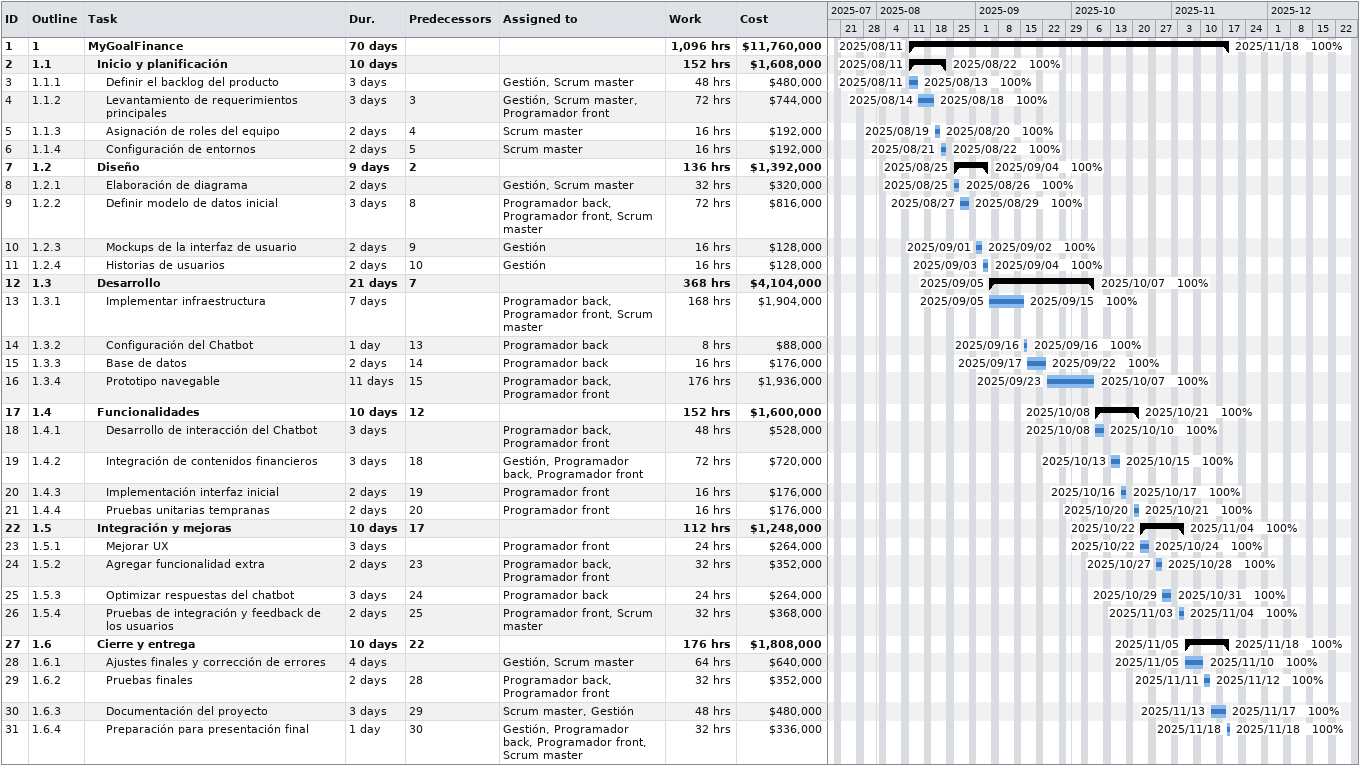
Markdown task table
| ID | WBS | Task | Duration | Start | Finish | Predecessors | Resources | % complete | Work (h) | Cost ($) |
|---|---|---|---|---|---|---|---|---|---|---|
| 1 | 1 | **MyGoalFinance** | 70d | 2025-08-11 | 2025-11-18 |  |  | 100 | 1096 | 11760000 |
| 2 | 1.1 | **Inicio y planificación** | 10d | 2025-08-11 | 2025-08-22 |  |  | 100 | 152 | 1608000 |
| 3 | 1.1.1 | Definir el backlog del producto | 3d | 2025-08-11 | 2025-08-13 |  | Gestión, Scrum master | 100 | 48 | 480000 |
| 4 | 1.1.2 | Levantamiento de requerimientos principales | 3d | 2025-08-14 | 2025-08-18 | 3 | Gestión, Scrum master, Programador front | 100 | 72 | 744000 |
| 5 | 1.1.3 | Asignación de roles del equipo | 2d | 2025-08-19 | 2025-08-20 | 4 | Scrum master | 100 | 16 | 192000 |
| 6 | 1.1.4 | Configuración de entornos | 2d | 2025-08-21 | 2025-08-22 | 5 | Scrum master | 100 | 16 | 192000 |
| 7 | 1.2 | **Diseño** | 9d | 2025-08-25 | 2025-09-04 | 2 |  | 100 | 136 | 1392000 |
| 8 | 1.2.1 | Elaboración de diagrama | 2d | 2025-08-25 | 2025-08-26 |  | Gestión, Scrum master | 100 | 32 | 320000 |
| 9 | 1.2.2 | Definir modelo de datos inicial | 3d | 2025-08-27 | 2025-08-29 | 8 | Programador back, Programador front, Scrum master | 100 | 72 | 816000 |
| 10 | 1.2.3 | Mockups de la interfaz de usuario | 2d | 2025-09-01 | 2025-09-02 | 9 | Gestión | 100 | 16 | 128000 |
| 11 | 1.2.4 | Historias de usuarios | 2d | 2025-09-03 | 2025-09-04 | 10 | Gestión | 100 | 16 | 128000 |
| 12 | 1.3 | **Desarrollo** | 21d | 2025-09-05 | 2025-10-07 | 7 |  | 100 | 368 | 4104000 |
| 13 | 1.3.1 | Implementar infraestructura | 7d | 2025-09-05 | 2025-09-15 |  | Programador back, Programador front, Scrum master | 100 | 168 | 1904000 |
| 14 | 1.3.2 | Configuración del Chatbot | 1d | 2025-09-16 | 2025-09-16 | 13 | Programador back | 100 | 8 | 88000 |
| 15 | 1.3.3 | Base de datos | 2d | 2025-09-17 | 2025-09-22 | 14 | Programador back | 100 | 16 | 176000 |
| 16 | 1.3.4 | Prototipo navegable | 11d | 2025-09-23 | 2025-10-07 | 15 | Programador back, Programador front | 100 | 176 | 1936000 |
| 17 | 1.4 | **Funcionalidades** | 10d | 2025-10-08 | 2025-10-21 | 12 |  | 100 | 152 | 1600000 |
| 18 | 1.4.1 | Desarrollo de interacción del Chatbot | 3d | 2025-10-08 | 2025-10-10 |  | Programador back, Programador front | 100 | 48 | 528000 |
| 19 | 1.4.2 | Integración de contenidos financieros | 3d | 2025-10-13 | 2025-10-15 | 18 | Gestión, Programador back, Programador front | 100 | 72 | 720000 |
| 20 | 1.4.3 | Implementación interfaz inicial | 2d | 2025-10-16 | 2025-10-17 | 19 | Programador front | 100 | 16 | 176000 |
| 21 | 1.4.4 | Pruebas unitarias tempranas | 2d | 2025-10-20 | 2025-10-21 | 20 | Programador front | 100 | 16 | 176000 |
| 22 | 1.5 | **Integración y mejoras** | 10d | 2025-10-22 | 2025-11-04 | 17 |  | 100 | 112 | 1248000 |
| 23 | 1.5.1 | Mejorar UX | 3d | 2025-10-22 | 2025-10-24 |  | Programador front | 100 | 24 | 264000 |
| 24 | 1.5.2 | Agregar funcionalidad extra | 2d | 2025-10-27 | 2025-10-28 | 23 | Programador back, Programador front | 100 | 32 | 352000 |
| 25 | 1.5.3 | Optimizar respuestas del chatbot | 3d | 2025-10-29 | 2025-10-31 | 24 | Programador back | 100 | 24 | 264000 |
| 26 | 1.5.4 | Pruebas de integración y feedback de los usuarios | 2d | 2025-11-03 | 2025-11-04 | 25 | Programador front, Scrum master | 100 | 32 | 368000 |
| 27 | 1.6 | **Cierre y entrega** | 10d | 2025-11-05 | 2025-11-18 | 22 |  | 100 | 176 | 1808000 |
| 28 | 1.6.1 | Ajustes finales y corrección de errores | 4d | 2025-11-05 | 2025-11-10 |  | Gestión, Scrum master | 100 | 64 | 640000 |
| 29 | 1.6.2 | Pruebas finales | 2d | 2025-11-11 | 2025-11-12 | 28 | Programador back, Programador front | 100 | 32 | 352000 |
| 30 | 1.6.3 | Documentación del proyecto | 3d | 2025-11-13 | 2025-11-17 | 29 | Scrum master, Gestión | 100 | 48 | 480000 |
| 31 | 1.6.4 | Preparación para presentación final | 1d | 2025-11-18 | 2025-11-18 | 30 | Gestión, Programador back, Programador front, Scrum master | 100 | 32 | 336000 |
